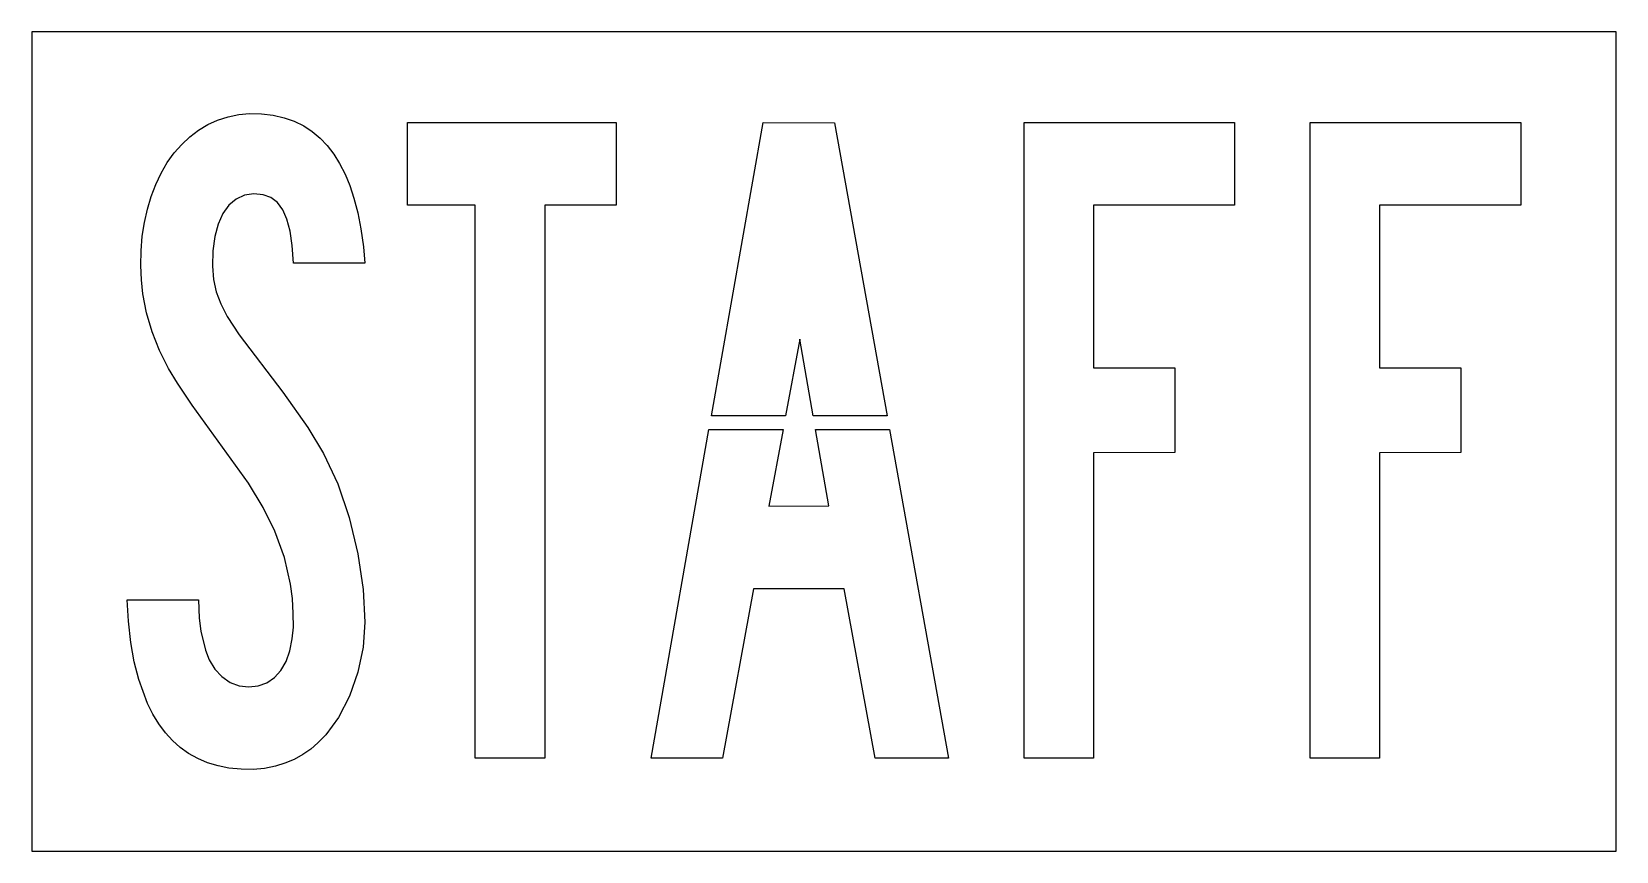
# Model space of a CAD drawing. Extents: x 0 to 58, y 0 to 30.
import ezdxf

# ---------------------------------------------------------------- set-up
doc = ezdxf.new("R2010")
doc.units = 0
doc.layers.add('CUT', color=7, linetype='Continuous')
doc.layers.add('OUTSIDE', color=1, linetype='Continuous')

msp = doc.modelspace()

# ---------------------------------------------------------------- linework, layer by layer
at = {"layer": 'CUT'}
for points in [[(11.2278, 4.8941), (10.7633, 4.2642), (10.4754, 3.9657), (10.2137, 3.7416), (9.9216, 3.5396), (9.6061, 3.3663), (9.2684, 3.2236), (8.918, 3.1156), (8.5203, 3.037), (8.112, 3), (7.6625, 3.0047), (7.2194, 3.0489), (6.8206, 3.127), (6.4381, 3.2427), (6.0791, 3.3946), (5.7432, 3.5827), (5.4404, 3.7988), (5.1549, 4.0527), (4.8921, 4.3412), (4.6515, 4.664), (4.437, 5.0149), (4.2413, 5.4051), (3.9173, 6.2875), (3.755, 6.9329), (3.6296, 7.6443), (3.5423, 8.4233), (3.5, 9.2022), (6.1109, 9.2022), (6.1333, 8.5334), (6.1886, 8.0617), (6.3599, 7.3658), (6.4926, 7.013), (6.6978, 6.6702), (6.9546, 6.3931), (7.2617, 6.1846), (7.5998, 6.059), (7.9453, 6.018), (8.2949, 6.0564), (8.609, 6.1725), (8.8846, 6.3626), (9.1188, 6.6232), (9.3085, 6.9504), (9.4483, 7.3327), (9.5394, 7.772), (9.5769, 8.2046), (9.5749, 8.7084), (9.54, 9.2492), (9.4716, 9.7788), (9.2483, 10.7558), (8.8969, 11.7206), (8.4757, 12.5792), (7.9381, 13.4723), (5.8795, 16.3323), (5.3324, 17.1302), (5.0033, 17.6761), (4.6735, 18.3362), (4.409, 19.0099), (4.2078, 19.7035), (4.0728, 20.4083), (4.0163, 20.9219), (3.9935, 21.4438), (4.0046, 21.9822), (4.0494, 22.516), (4.1254, 23.0196), (4.234, 23.5087), (4.3731, 23.9732), (4.5413, 24.4111), (4.7376, 24.8206), (4.9646, 25.2066), (5.2183, 25.5601), (5.492, 25.874), (5.7892, 26.1532), (6.1083, 26.3957), (6.4482, 26.5998), (6.8014, 26.7615), (7.1855, 26.8867), (7.5806, 26.966), (7.9778, 27), (8.4157, 26.9914), (8.84, 26.9418), (9.2392, 26.8515), (9.613, 26.7205), (9.9617, 26.5486), (10.2702, 26.3466), (10.5561, 26.1076), (10.8194, 25.831), (11.0564, 25.5226), (11.2717, 25.178), (11.4687, 24.7901), (11.6435, 24.3643), (11.7961, 23.9008), (11.9346, 23.3637), (12.0483, 22.7834), (12.1404, 22.1288), (12.1929, 21.5325), (9.5819, 21.5325), (9.5351, 22.1772), (9.4557, 22.7038), (9.3394, 23.1383), (9.188, 23.4787), (8.9941, 23.7421), (8.7533, 23.9275), (8.4675, 24.0332), (8.1336, 24.0634), (7.7879, 24.0108), (7.4832, 23.8724), (7.2169, 23.6481), (6.9968, 23.3447), (6.8216, 22.9598), (6.6978, 22.5035), (6.6272, 21.9811), (6.6119, 21.4119), (6.6535, 20.9323), (6.7539, 20.4805), (6.9184, 20.0339), (7.1512, 19.5776), (7.5907, 18.9091), (9.1898, 16.8107), (10.1083, 15.5172), (10.6855, 14.5552), (11.2078, 13.4485), (11.6153, 12.2174), (11.9326, 10.8892), (12.1308, 9.5826), (12.1977, 8.3861), (12.1328, 7.4667), (11.9433, 6.5546), (11.6375, 5.6829)], [(16.2309, 23.6504), (13.7557, 23.6544), (13.7551, 26.6754), (21.3934, 26.6754), (21.394, 23.6544), (18.7766, 23.6537), (18.7766, 3.4095), (16.2309, 3.4063)], [(24.8787, 15.9437), (26.7699, 26.6735), (29.3887, 26.6686), (31.3089, 15.9437), (28.6023, 15.9437), (28.1156, 18.7504), (28.1142, 18.7516), (27.5953, 15.9437)], [(41.8358, 17.6951), (41.838, 14.5959), (38.866, 14.5869), (38.866, 3.4088), (36.3204, 3.4067), (36.3204, 26.671), (44.0306, 26.6754), (44.031, 23.6544), (38.866, 23.6534), (38.866, 17.6986)], [(52.307, 14.5959), (49.335, 14.5869), (49.335, 3.4088), (46.7893, 3.4067), (46.7893, 26.671), (54.4996, 26.6754), (54.5, 23.6544), (49.335, 23.6534), (49.335, 17.6986), (52.3048, 17.6951)], [(24.7902, 15.4417), (27.5025, 15.4417), (26.9836, 12.6339), (29.1752, 12.6404), (28.6894, 15.4417), (31.3988, 15.4417), (33.5536, 3.4063), (30.8735, 3.407), (29.7421, 9.6115), (26.4209, 9.6115), (25.2871, 3.4102), (22.6697, 3.4107)]]:
    msp.add_lwpolyline(points, close=True, dxfattribs=at)
at = {"layer": 'OUTSIDE'}
msp.add_lwpolyline([(0, 0), (58, 0), (58, 30), (0, 30)], close=True, dxfattribs=at)

doc.saveas('drawing.dxf')
